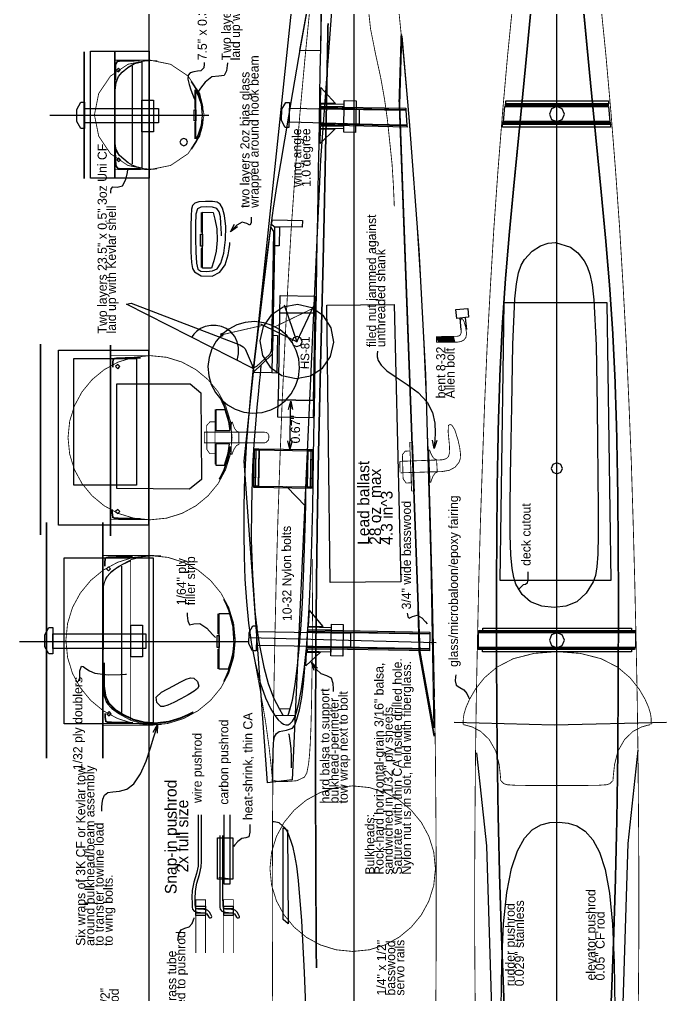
# Model space of a CAD drawing. Extents: x 36 to 227, y 36 to 755.
# Drawn here: x 36.4 to 226.9, y 294.6 to 581.8 of the extents above; entities that cross this region are included whole.
import ezdxf

# ---------------------------------------------------------------- set-up
doc = ezdxf.new("R2010")
doc.units = 0
doc.layers.get('0').update_dxf_attribs({"linetype": 'CONTINUOUS'})

msp = doc.modelspace()

# ---------------------------------------------------------------- linework, layer by layer
at = {"color": 0}
for points in [[(74.6133, 36.4402), (74.6133, 755.456)], [(194.542, 55.4189), (194.542, 710.616)], [(134.912, 49.5393), (134.912, 704.737)], [(121.694, 588.042), (120.416, 581.035), (119.149, 574.04), (117.907, 567.118), (116.737, 560.28), (115.556, 553.326), (114.379, 546.321), (113.198, 539.344), (112.072, 532.583), (111.068, 526.204), (110.165, 519.795), (109.331, 513.134), (108.488, 506.174), (107.624, 499.121), (106.756, 492.069), (105.901, 485.078), (105.106, 478.214), (104.389, 471.368), (103.777, 464.532), (103.266, 457.702), (102.868, 450.886), (102.586, 444.075), (102.425, 437.281), (102.396, 430.513), (102.5, 423.785), (102.771, 417.108), (103.203, 410.525), (103.84, 404.098), (104.717, 397.884), (105.87, 391.983), (107.289, 386.609), (108.849, 382.163), (110.341, 378.983), (111.589, 376.941), (112.584, 375.682), (113.404, 374.9), (114.141, 374.433), (114.82, 374.215), (115.476, 374.262), (116.126, 374.615), (116.743, 375.272), (117.331, 376.309), (117.949, 377.92), (118.655, 380.576), (119.465, 384.779), (120.246, 390.417), (120.893, 396.822), (121.395, 403.524), (121.793, 410.368), (122.104, 417.279), (122.346, 424.253), (122.542, 431.275), (122.708, 438.324), (122.839, 445.397), (122.963, 452.494), (123.087, 459.61), (123.211, 466.73), (123.335, 473.85), (123.46, 480.97), (123.584, 488.09), (123.708, 495.21), (123.833, 502.33), (123.957, 509.45), (124.081, 516.57), (124.206, 523.689), (124.33, 530.81), (124.454, 537.926), (124.578, 545.03), (124.702, 552.146), (124.826, 559.266), (124.951, 566.386), (125.075, 573.502), (125.199, 580.606), (125.323, 587.722)], [(90.7908, 569.103), (90.8008, 568.588), (90.6865, 567.578), (89.7649, 566.689), (88.804, 566.517), (87.6941, 566.385), (86.6931, 566.08), (86.0598, 565.388), (85.9736, 564.178), (86.3015, 562.653), (86.8313, 561.096), (87.3511, 559.795), (87.8689, 558.535), (87.9429, 558.355)], [(97.6191, 569.011), (97.6133, 568.91), (97.573, 568.2), (97.3887, 566.619), (96.6494, 565.286), (95.0488, 565.124), (93.0005, 564.878), (91.0667, 563.321), (89.6882, 561.514), (89.1257, 560.706), (89.0454, 560.591)], [(65.5293, 567.427), (64.9783, 566.875), (65.5293, 566.324), (66.0803, 566.875), (65.5293, 567.427)], [(65.5293, 567.427), (64.9783, 566.875), (65.5293, 566.324), (66.0803, 566.875), (65.5293, 567.427)], [(69.5762, 568.161), (69.5762, 539.256)], [(194.62, 556.135), (193.061, 555.49), (192.416, 553.931), (193.061, 552.372), (194.62, 551.726), (196.179, 552.372), (196.825, 553.931), (196.179, 555.49), (194.62, 556.135)], [(45.3564, 553.579), (92.1445, 553.579)], [(84.7341, 546.788), (83.9482, 546.472), (83.6228, 545.71), (83.9482, 544.948), (84.7341, 544.632), (85.5198, 544.948), (85.8455, 545.71), (85.5198, 546.472), (84.7341, 546.788)], [(65.5601, 541.031), (65.009, 540.48), (65.5601, 539.929), (66.1111, 540.48), (65.5601, 541.031)], [(65.5601, 541.031), (65.009, 540.48), (65.5601, 539.929), (66.1111, 540.48), (65.5601, 541.031)], [(63.3293, 530.682), (63.3088, 531.111), (63.3496, 531.93), (63.8806, 532.519), (65.1946, 532.415), (66.6772, 532.784), (67.657, 534.64), (68.147, 536.724), (68.3254, 537.653), (68.3511, 537.786)], [(95.9097, 518.127), (95.8792, 518.73), (95.7158, 521.792), (95.5676, 523.648), (95.2056, 525.191), (94.4463, 526.127), (93.1743, 526.558), (91.4263, 526.659), (89.7856, 526.507), (88.803, 526.012), (88.3567, 524.507), (88.1895, 521.455), (88.1831, 517.423), (88.2737, 513.282), (88.4792, 510.013), (88.8911, 508.329), (89.8162, 507.747), (91.4353, 507.617), (93.2151, 507.808), (94.6006, 508.431), (95.6648, 510.033), (96.5552, 513.034), (97.0938, 516.892), (97.1013, 520.836), (96.7263, 524.129), (96.1624, 526.236), (95.4607, 527.385), (94.5737, 527.96), (93.2048, 528.191), (91.2004, 528.231), (89.2344, 528.079), (87.989, 527.694), (87.3564, 527.018), (87.0579, 525.922), (86.9277, 524.007), (86.8535, 520.978), (86.8257, 517.229), (86.8665, 513.38), (87.0298, 510.258), (87.3704, 508.471), (87.9177, 507.533), (89.8979, 506.339), (93.1335, 506.277), (95.3687, 507.431), (96.9407, 509.533), (97.8591, 512.544), (98.127, 514.236), (98.2878, 515.545), (98.3503, 516.09), (98.3594, 516.168)], [(104.606, 523.577), (104.621, 523.01), (104.598, 521.944), (104.254, 521.275), (103.333, 521.757), (101.947, 522.158), (100.357, 521.275), (99.0889, 519.994), (98.5574, 519.405), (98.4817, 519.321)], [(100.577, 520.73), (98.4819, 519.321), (99.6672, 521.55)], [(110.604, 521.548), (111.507, 520.644), (111.44, 515.041), (110.874, 484.334)], [(193.763, 408.783), (190.143, 409.178), (186.857, 410.381), (184.341, 412.541), (182.559, 415.62), (181.899, 417.57), (181.392, 420.265), (181.045, 424.243), (180.869, 430.039), (180.86, 437.969), (180.973, 447.467), (181.153, 457.745), (181.344, 468.017), (181.677, 486.169), (182.233, 499.529), (182.71, 503.995), (183.344, 507.193), (184.133, 509.458), (185.078, 511.123), (187.357, 513.575), (189.791, 515.136), (192.029, 515.958), (194.178, 516.139), (198.624, 514.764), (200.728, 513.143), (202.655, 510.714), (203.533, 509.083), (204.326, 506.859), (205.002, 503.701), (205.53, 499.269), (206.13, 485.942), (206.419, 467.794), (206.558, 457.526), (206.77, 437.84), (206.775, 430.039), (206.668, 424.441), (206.412, 420.683), (205.966, 418.166), (205.293, 416.289), (203.218, 412.963), (200.432, 410.418), (197.242, 409.099), (193.763, 408.783)], [(128.924, 486.792), (128.143, 491.037), (125.874, 494.532), (122.46, 496.922), (118.245, 497.85), (113.999, 497.07), (110.504, 494.801), (108.115, 491.386), (107.187, 487.171), (107.967, 482.926), (110.236, 479.43), (113.65, 477.041), (117.865, 476.113), (122.111, 476.893), (125.606, 479.162), (127.996, 482.576), (128.924, 486.792)], [(114.323, 497.846), (118.071, 486.96)], [(118.072, 486.958), (123.083, 497.513)], [(168.046, 490.5), (167.74, 494.022)], [(100.509, 481.61), (100.592, 481.906), (100.919, 483.418), (100.914, 485.29), (100.5, 486.923), (99.7483, 488.467), (98.5859, 489.836), (97.2625, 490.812), (95.8623, 491.425), (94.3225, 491.743), (92.6907, 491.759), (91.0576, 491.403), (89.696, 490.793), (88.522, 489.978), (87.6877, 489.132), (87.2437, 488.522), (87.167, 488.407)], [(118.844, 479.144), (118.617, 481.865), (117.876, 484.408), (116.674, 486.719), (115.063, 488.742), (113.097, 490.423), (110.83, 491.705), (108.314, 492.535), (105.603, 492.856), (102.882, 492.629), (100.338, 491.888), (98.0273, 490.686), (96.0042, 489.075), (94.3237, 487.109), (93.0413, 484.842), (92.2119, 482.326), (91.8909, 479.614), (92.1172, 476.894), (92.8584, 474.35), (94.061, 472.039), (95.6719, 470.016), (97.6375, 468.336), (99.905, 467.053), (102.421, 466.224), (105.132, 465.903), (107.853, 466.129), (110.396, 466.87), (112.707, 468.073), (114.73, 469.684), (116.411, 471.649), (117.693, 473.917), (118.523, 476.433), (118.844, 479.144)], [(118.072, 486.96), (107.46, 492.136)], [(166.407, 490.395), (166.101, 493.917)], [(96.1768, 489.408), (95.5496, 489.206), (95.752, 488.579), (96.3792, 488.781), (96.1768, 489.408)], [(116.559, 487.013), (116.99, 485.966), (118.064, 485.517), (119.154, 485.929), (119.621, 486.96), (119.19, 488.007), (118.116, 488.456), (117.026, 488.044), (116.559, 487.013)], [(159.242, 486.797), (159.242, 488.511)], [(159.855, 486.827), (159.457, 488.45)], [(160.22, 486.827), (159.822, 488.45)], [(160.585, 486.827), (160.187, 488.45)], [(160.95, 486.827), (160.552, 488.45)], [(161.315, 486.827), (160.917, 488.45)], [(161.681, 486.827), (161.282, 488.45)], [(162.046, 486.827), (161.648, 488.45)], [(162.411, 486.827), (162.013, 488.45)], [(162.776, 486.827), (162.378, 488.45)], [(163.142, 486.827), (162.743, 488.45)], [(163.507, 486.827), (163.109, 488.45)], [(163.872, 486.827), (163.474, 488.45)], [(164.237, 486.827), (163.839, 488.45)], [(164.603, 486.827), (164.204, 488.45)], [(141.774, 484.144), (141.733, 483.286), (141.743, 482.486), (142.029, 481.388), (142.881, 480.014), (144.591, 478.387), (147.302, 476.521), (150.572, 474.391), (153.812, 471.962), (156.431, 469.201), (157.992, 466.131), (158.666, 463.016), (158.773, 460.176), (158.635, 457.932), (158.457, 455.789), (158.431, 455.483)], [(65.3018, 480.227), (64.6956, 479.621), (65.3018, 479.014), (65.908, 479.621), (65.3018, 480.227)], [(65.3018, 480.227), (64.6956, 479.621), (65.3018, 479.014), (65.908, 479.621), (65.3018, 480.227)], [(107.493, 480.061), (107.458, 479.712), (107.373, 478.885), (107.21, 477.274), (106.95, 474.713), (106.625, 471.423), (106.273, 467.718), (105.935, 463.913), (105.398, 456.793), (105.033, 450.234), (104.662, 438.342), (104.633, 428.522), (104.956, 418.339), (105.72, 407.709), (106.305, 402.599), (106.965, 398.03), (108.295, 391.234), (109.635, 386.351), (111.133, 382.16), (112.907, 378.811), (113.871, 377.279), (114.025, 377.046)], [(115.594, 467.041), (116.249, 469.479), (116.819, 467.02)], [(116.002, 455.304), (116.249, 469.48)], [(103.554, 458.889), (103.555, 458.828)], [(116.657, 457.743), (116.002, 455.304), (115.432, 457.764)], [(159.245, 457.874), (158.432, 455.483), (158.025, 457.975)], [(194.569, 451.278), (193.399, 450.812), (192.915, 449.686), (193.399, 448.561), (194.569, 448.094), (195.738, 448.561), (196.222, 449.686), (195.738, 450.812), (194.569, 451.278)], [(120.643, 443.877), (120.617, 442.423), (120.562, 439.326), (120.479, 435.096), (120.252, 426.147), (119.949, 417.572), (119.655, 410.074), (119.256, 403.599), (118.77, 397.421), (118.179, 391.643), (117.466, 386.163), (116.643, 381.421), (115.888, 378.524), (115.472, 377.23), (115.403, 377.022)], [(65.3018, 437.603), (64.6956, 436.997), (65.3018, 436.391), (65.908, 436.997), (65.3018, 437.603)], [(65.3018, 437.603), (64.6956, 436.997), (65.3018, 436.391), (65.908, 436.997), (65.3018, 437.603)], [(62.6072, 420.701), (62.001, 420.094), (62.6072, 419.488), (63.2134, 420.094), (62.6072, 420.701)], [(62.6072, 420.701), (62.001, 420.094), (62.6072, 419.488), (63.2134, 420.094), (62.6072, 420.701)], [(66.3916, 420.938), (66.3916, 377.824)], [(186.037, 419.211), (186.057, 418.538), (186.067, 417.203), (185.894, 415.945), (185.391, 415.521), (184.69, 415.373), (183.465, 414.251), (183.22, 413.945)], [(85.7437, 407.22), (85.7844, 406.404), (85.9324, 404.837), (86.4785, 403.668), (87.6777, 403.898), (89.4587, 404.036), (91.5562, 402.622), (93.2559, 400.81), (93.9702, 399.989), (94.0723, 399.871)], [(150.566, 407.085), (150.586, 406.698), (150.683, 405.981), (151.117, 405.616), (152.097, 406.139), (153.444, 406.493), (154.858, 405.68), (155.935, 404.513), (156.381, 403.978), (156.445, 403.901)], [(103.792, 399.898), (159.083, 398.45)], [(194.607, 401.326), (193.048, 400.68), (192.402, 399.121), (193.048, 397.563), (194.607, 396.917), (196.166, 397.563), (196.811, 399.121), (196.166, 400.68), (194.607, 401.326)], [(36.4031, 398.752), (104.038, 398.752)], [(54.1436, 387.133), (54.1436, 388.154), (54.2097, 390.098), (54.6743, 391.461), (55.1826, 391.349), (55.9551, 390.813), (57.0566, 390.1), (58.5527, 389.46), (62.5283, 388.945), (66.106, 389.011), (67.6418, 389.083), (67.8613, 389.093)], [(110.914, 357.492), (110.917, 357.69), (110.944, 359.074), (111.008, 362.325), (111.087, 366.097), (111.187, 368.895), (111.455, 370.659), (112.03, 371.681), (112.873, 372.221), (114.966, 372.67), (116.813, 373.252), (117.461, 374.16), (118.079, 375.865), (118.808, 378.59), (119.508, 382.234), (120.003, 386.383), (120.283, 389.705), (120.391, 391.098), (120.406, 391.297)], [(128.857, 384.071), (128.857, 384.847), (128.775, 386.393), (128.204, 387.909), (126.844, 388.593), (125.162, 389.215), (123.733, 390.568), (122.794, 391.951), (122.419, 392.558), (122.366, 392.645)], [(123.132, 390.239), (122.366, 392.645), (124.174, 390.883)], [(87.7913, 384.077), (86.0383, 383.052), (83.9067, 381.904), (81.8132, 380.809), (80.0613, 379.979), (78.8374, 379.594), (77.9841, 379.659), (76.7996, 380.815), (76.6089, 382.382), (78.2368, 383.841), (81.7285, 385.733), (83.7073, 386.777), (85.4673, 387.614), (86.7773, 388.019), (87.696, 387.99), (88.8186, 386.979), (89.2173, 385.559), (88.8242, 384.873), (87.7913, 384.077)], [(164.867, 388.97), (164.785, 388.358), (164.688, 387.128), (164.989, 385.867), (166.005, 385.184), (167.235, 384.561), (168.107, 383.464), (168.582, 382.397), (168.76, 381.933), (168.786, 381.866)], [(62.7649, 378.099), (62.1587, 377.493), (62.7649, 376.886), (63.3711, 377.493), (62.7649, 378.099)], [(62.7649, 378.099), (62.1587, 377.493), (62.7649, 376.886), (63.3711, 377.493), (62.7649, 378.099)], [(111.592, 377.073), (117.541, 376.969)], [(112.773, 378.998), (116.018, 378.941)], [(60.6348, 348.796), (60.6553, 350.001), (60.6995, 351.084), (60.9026, 352.341), (61.4158, 353.494), (62.3904, 354.267), (63.917, 354.52), (65.8479, 354.668), (67.9736, 355.263), (70.0864, 356.86), (72.0042, 359.797), (73.656, 363.563), (74.9978, 367.432), (75.9858, 370.68), (76.5994, 372.757), (76.9146, 373.823), (77.0308, 374.217), (77.0474, 374.272)], [(75.7664, 372.097), (77.0476, 374.273), (76.9407, 371.75)], [(164.407, 374.992), (193.803, 374.257), (226.873, 374.992)], [(115.629, 371.578), (115.644, 371.496), (115.752, 370.925), (115.997, 369.491), (116.241, 367.291), (116.349, 364.678), (116.364, 362.555), (116.364, 361.662), (116.364, 361.534)], [(170.898, 366.019), (173.837, 338.583), (180.206, 134.773)], [(218.421, 366.754), (215.482, 339.318), (209.113, 135.508)], [(89.0403, 347.742), (89.0403, 347.489), (89.0403, 345.716), (89.0405, 341.596), (89.043, 337.066), (89.0381, 334.167), (88.9741, 332.585), (88.502, 330.452), (87.7136, 327.885), (87.249, 325.461), (87.1838, 323.559), (87.1877, 321.7), (87.23, 320.537), (87.3411, 319.934), (87.8157, 319.383), (88.7444, 319.107), (90.7705, 318.924), (91.5156, 318.602), (91.8218, 318.133), (92.0923, 317.602), (92.3372, 317.413), (92.6587, 317.474), (92.9648, 317.561), (92.9956, 317.852), (92.72, 318.428), (92.2913, 319.097), (91.8523, 319.551), (91.4084, 319.745), (90.6736, 319.857), (88.969, 320), (88.2903, 320.169), (88.1396, 321.253), (88.1265, 323.114), (88.1882, 325.149), (88.363, 326.542), (88.655, 327.643), (89.4282, 330.209), (89.908, 332.391), (89.9795, 334.052), (89.9897, 337.028), (89.9897, 341.591), (89.9897, 345.716), (89.9897, 347.489), (89.9897, 347.742)], [(96.5271, 347.742), (96.5271, 327.411), (98.4255, 327.411), (98.4255, 347.742)], [(96.5271, 347.742), (96.5271, 327.411), (98.4255, 327.411), (98.4255, 347.742)], [(104.238, 344.877), (104.259, 344.122), (104.249, 342.634), (103.932, 341.284), (103.08, 340.927), (101.891, 340.753), (100.676, 339.894), (99.7678, 338.896), (99.3926, 338.449), (99.3391, 338.385)], [(121.003, 284.08), (120.324, 301.386), (119.523, 316.548), (118.569, 328.373), (118.03, 332.595), (117.471, 335.788), (116.921, 338.162), (116.405, 339.927), (115.517, 342.3), (114.69, 343.724), (112.853, 345.357), (111.383, 345.643), (111.097, 345.643)], [(178.233, 290.738), (178.415, 304.088), (178.929, 315.663), (179.877, 324.911), (181.242, 331.979), (182.977, 337.19), (185.037, 340.87), (187.369, 343.323), (189.901, 344.783), (192.555, 345.466), (195.254, 345.589), (197.922, 345.297), (200.5, 344.466), (202.93, 342.902), (205.156, 340.409), (207.123, 336.769), (208.783, 331.655), (210.089, 324.718), (210.995, 315.606), (211.481, 304.144), (211.637, 290.853)], [(95.3481, 341.679), (95.3481, 341.353), (95.3481, 339.067), (95.3481, 333.739), (95.3481, 327.798), (95.3499, 323.852), (95.3635, 321.7), (95.4055, 320.537), (95.5166, 319.934), (95.9912, 319.383), (96.9199, 319.107), (98.946, 318.923), (99.6912, 318.602), (99.9973, 318.132), (100.268, 317.602), (100.513, 317.413), (100.834, 317.474), (101.141, 317.561), (101.171, 317.852), (100.896, 318.428), (100.467, 319.097), (100.028, 319.551), (99.584, 319.745), (98.8491, 319.857), (97.1445, 320), (96.4658, 320.169), (96.3127, 321.256), (96.2852, 323.419), (96.2769, 327.538), (96.2825, 333.621), (96.2922, 339.031), (96.2966, 341.348), (96.2974, 341.679)], [(83.0286, 310.722), (83.1101, 311.386), (83.3384, 312.7), (83.9573, 313.938), (85.0952, 314.383), (86.3252, 314.744), (87.189, 315.757), (87.6624, 316.846), (87.8408, 317.329), (87.8665, 317.398)]]:
    msp.add_lwpolyline(points, dxfattribs=at)
at = {"color": 7}
for points in [[(102.523, 451.803), (125.06, 665.412), (134.369, 666.392), (125.06, 540.48), (116.67, 358.044), (109.383, 357.186), (102.523, 451.803)], [(74.6169, 535.074), (57.2734, 535.074), (57.2734, 572.406), (74.6169, 572.406), (74.6169, 535.074)], [(47.9265, 432.99), (47.9265, 484.433), (74.3826, 484.433), (74.3826, 432.99), (47.9265, 432.99)], [(70.8125, 444.723), (52.395, 444.723), (52.395, 482.03), (70.8125, 482.03), (70.8125, 444.723)], [(75.7725, 374.507), (49.5915, 374.507), (49.5916, 423.398), (75.7725, 423.398), (75.7725, 374.507)], [(113.984, 343.889), (115.332, 343.215), (115.454, 315.657), (114.046, 316.943), (113.984, 343.889)], [(91.1208, 318.793), (88.3284, 318.793), (88.3284, 320.189), (91.1208, 320.189), (91.1208, 318.793)], [(99.3025, 318.793), (96.51, 318.793), (96.51, 320.189), (99.3025, 320.189), (99.3025, 318.793)]]:
    msp.add_lwpolyline(points, close=True, dxfattribs=at)
at = {"color": 0}
for points, const_width in [([(137.186, 610.295), (137.201, 609.969), (137.238, 609.193), (137.309, 607.682), (137.423, 605.273), (137.584, 602.125), (137.791, 598.479), (138.043, 594.577), (139.758, 578.94), (141.233, 571.55), (142.739, 564.65), (143.876, 558.266), (144.739, 552.035), (146.086, 539.174), (146.464, 533.162), (146.658, 528.804), (146.729, 527.018), (146.74, 526.762)], 0.245), ([(122.182, 588.003), (120.529, 571.203), (118.977, 554.321), (117.609, 537.398), (116.405, 520.373), (115.405, 503.267), (114.527, 486.18), (113.71, 468.972), (113.057, 451.763), (112.465, 434.432), (111.975, 417.121), (111.587, 399.749), (111.261, 382.357), (111.077, 364.964), (110.893, 347.572), (110.853, 330.2), (110.853, 312.889), (110.893, 295.537), (111.097, 278.268)], 0.245), ([(158.824, 278.268), (158.988, 295.537), (159.09, 312.889), (159.09, 330.2), (158.988, 347.572), (158.845, 364.964), (158.6, 382.357), (158.253, 399.749), (157.865, 417.121), (157.396, 434.432), (156.865, 451.763), (156.171, 468.972), (155.416, 486.18), (154.538, 503.267), (153.456, 520.373), (152.231, 537.398), (150.884, 554.321), (149.393, 571.203), (147.699, 588.003)], 0.245), ([(181.79, 588.003), (180.095, 571.203), (178.605, 554.301), (177.258, 537.296), (176.054, 520.271), (175.033, 503.226), (174.094, 486.099), (173.339, 468.931), (172.706, 451.681), (172.114, 434.391), (171.624, 417.039), (171.236, 399.729), (170.889, 382.356), (170.644, 364.964), (170.501, 347.572), (170.399, 330.179), (170.399, 312.807), (170.521, 295.517), (170.746, 278.267)], 0.245), ([(179.145, 290.316), (178.738, 300.174), (178.242, 313.445), (177.739, 329.564), (177.308, 347.964), (177.014, 368.018), (176.859, 388.848), (176.826, 409.517), (176.9, 429.088), (177.074, 446.843), (177.379, 462.939), (177.853, 477.758), (178.533, 491.676), (179.449, 505.128), (180.6, 518.76), (181.972, 533.272), (183.555, 549.365), (185.311, 567.37), (187.101, 586.141)], 0.4899), ([(218.392, 278.267), (218.616, 295.517), (218.739, 312.807), (218.739, 330.179), (218.636, 347.572), (218.494, 364.964), (218.249, 382.356), (217.902, 399.729), (217.514, 417.039), (217.044, 434.391), (216.513, 451.681), (215.819, 468.931), (215.044, 486.099), (214.105, 503.226), (213.084, 520.271), (211.88, 537.296), (210.532, 554.301), (209.042, 571.203), (207.348, 588.003)], 0.245), ([(210.42, 288.602), (210.827, 298.459), (211.323, 311.73), (211.826, 327.849), (212.257, 346.25), (212.551, 366.303), (212.739, 407.803), (212.665, 427.374), (212.49, 445.128), (212.186, 461.225), (211.712, 476.043), (211.032, 489.962), (210.115, 503.414), (208.965, 517.046), (207.593, 531.558), (206.01, 547.651), (204.254, 565.656), (202.464, 584.426)], 0.4899), ([(123.805, 302.621), (123.801, 303.288), (123.75, 311.1), (123.723, 315.277), (123.652, 326.952), (123.54, 359.962), (123.56, 379.009), (123.665, 398.326), (123.846, 417.284), (124.088, 435.354), (124.376, 452.008), (125.04, 480.898), (125.765, 509.452), (126.128, 525.501), (126.469, 541.695), (126.763, 556.405), (126.99, 567.998), (127.07, 572.176), (127.234, 580.63), (127.234, 580.655)], 0.4899), ([(158.498, 370.843), (154.089, 395.585), (153.966, 400.729), (153.721, 410.405), (148.209, 557.873), (148.822, 577.347)], 0.4899), ([(55.4724, 534.898), (55.4724, 572.255)], 0.4899), ([(64.448, 535.081), (64.448, 572.438)], 0.4899), ([(74.6033, 569.847), (68.3169, 568.578), (63.1836, 565.116), (59.7224, 559.983), (58.4534, 553.697), (59.7224, 547.411), (63.1836, 542.277), (68.3169, 538.816), (74.6033, 537.547), (80.8894, 538.816), (86.0227, 542.277), (89.4839, 547.411), (90.7532, 553.697), (89.4839, 559.983), (86.0227, 565.116), (80.8894, 568.578), (74.6033, 569.847)], 0.245), ([(74.6272, 569.802), (64.3999, 569.802)], 0.245), ([(64.646, 563.921), (64.6357, 564.411), (64.6052, 566.677), (64.7073, 568.535), (65.1973, 569.412), (65.7622, 569.54), (66.9629, 569.576), (68.9697, 569.617), (70.8313, 569.657), (71.635, 569.675), (71.75, 569.678)], 0.4899), ([(64.5234, 560.492), (64.5439, 560.981), (64.7686, 563.278), (65.8606, 565.534), (68.3206, 567.728), (70.4333, 568.953), (72.5664, 569.463), (74.9548, 569.678), (76.6899, 569.637), (77.0166, 569.616)], 0.245), ([(90.3672, 554.687), (90.3521, 554.973), (90.2141, 556.412), (89.7957, 558.147), (89.1985, 559.775), (88.3208, 561.485), (87.1877, 563.205), (86.9377, 563.567)], 0.4899), ([(88.1016, 555.483), (88.0708, 561.117)], 0.4899), ([(90.3672, 552.483), (90.3521, 552.197), (90.2141, 550.758), (89.7957, 549.023), (89.1985, 547.395), (88.3208, 545.685), (87.1877, 543.965), (86.9377, 543.603)], 0.4899), ([(88.1628, 546.634), (88.1628, 551.594)], 0.4899), ([(64.4011, 546.896), (64.4216, 546.406), (64.6462, 544.11), (65.7383, 541.854), (68.1982, 539.66), (70.311, 538.435), (72.4441, 537.925), (74.8325, 537.71), (76.5676, 537.751), (76.8943, 537.771)], 0.245), ([(64.5847, 543.099), (64.595, 542.67), (64.646, 540.65), (64.7686, 538.853), (65.2583, 537.975), (65.8298, 537.849), (67.0752, 537.822), (69.1841, 537.802), (71.1477, 537.781), (71.9961, 537.773), (72.1174, 537.771)], 0.4899), ([(74.6885, 537.59), (64.4612, 537.59)], 0.245), ([(89.9692, 519.045), (89.9998, 525.016)], 0.4899), ([(89.9998, 508.726), (90.0305, 514.635)], 0.4899), ([(122.696, 496.715), (111.577, 491.336)], 0.245), ([(108.025, 491.768), (95.9868, 489.001)], 0.245), ([(159.051, 488.427), (159.441, 488.434), (161.533, 488.475), (164.189, 488.523), (165.379, 488.559), (165.92, 488.707), (166.246, 489.019), (166.435, 489.626), (166.412, 490.743), (166.264, 492.645), (166.323, 493.589), (166.558, 493.724), (166.614, 493.724)], 0.245), ([(159.158, 486.742), (159.474, 486.745), (161.281, 486.765), (163.914, 486.804), (165.266, 486.819), (166.354, 486.992), (167.201, 487.437), (167.782, 488.133), (168.03, 489.327), (167.713, 491.348), (167.259, 492.892), (166.843, 493.606), (166.596, 493.711), (166.552, 493.708)], 0.245), ([(42.6306, 430.031), (42.6306, 486.234)], 0.4899), ([(63.1553, 429.786), (63.1553, 485.989)], 0.4899), ([(117.901, 486.98), (118.063, 487.137), (118.22, 486.975), (118.058, 486.818), (117.901, 486.98)], 0.245), ([(74.8386, 482.854), (69.9705, 482.363), (65.4365, 480.955), (61.3335, 478.728), (57.7585, 475.779), (54.8091, 472.204), (52.582, 468.101), (51.1746, 463.567), (50.6838, 458.699), (51.1746, 453.831), (52.582, 449.297), (54.8091, 445.194), (57.7585, 441.619), (61.3335, 438.669), (65.4365, 436.442), (69.9705, 435.035), (74.8386, 434.544), (79.7065, 435.035), (84.2405, 436.442), (88.3435, 438.669), (91.9185, 441.619), (94.8679, 445.194), (97.095, 449.297), (98.5024, 453.831), (98.9934, 458.699), (98.5024, 463.567), (97.095, 468.101), (94.8679, 472.204), (91.9185, 475.779), (88.3435, 478.728), (84.2405, 480.955), (79.7065, 482.363), (74.8386, 482.854)], 0.245), ([(74.6272, 482.841), (63.114, 482.841)], 0.245), ([(63.8501, 479.423), (63.8501, 479.648), (63.8501, 480.75), (64.0134, 481.812), (64.4905, 482.034), (65.8711, 482.118), (68.4226, 482.177), (70.8521, 482.22), (71.9058, 482.238), (72.0564, 482.24)], 0.4899), ([(104.191, 479.583), (104.325, 479.519), (104.896, 479.208), (105.17, 478.841), (105.198, 478.371), (105.151, 477.866), (105.139, 477.759)], 0.245), ([(95.4983, 470.471), (95.6929, 470.104), (96.6897, 467.977), (97.8447, 464.445), (98.2061, 462.794), (98.4038, 461.635), (98.489, 461.097)], 0.4899), ([(94.1335, 460.621), (94.1335, 467.021)], 0.4899), ([(148.318, 451.737), (149.099, 451.766), (150.792, 451.829), (153.281, 451.92), (156.122, 452.024), (158.591, 452.11), (160.113, 452.161), (160.968, 452.223), (162.044, 452.538), (162.687, 453.172), (163.043, 454.393), (162.958, 456.627), (162.596, 460.423), (162.68, 462.313), (163.145, 462.592), (163.257, 462.594)], 0.245), ([(148.591, 448.373), (149.224, 448.389), (152.835, 448.493), (155.59, 448.585), (158.1, 448.661), (159.708, 448.693), (160.804, 448.739), (162.972, 449.124), (164.65, 450.041), (165.789, 451.455), (166.148, 452.441), (166.242, 453.851), (165.991, 455.803), (165.539, 457.882), (164.577, 460.953), (163.72, 462.367), (163.222, 462.568), (163.135, 462.561)], 0.245), ([(94.0725, 450.853), (94.0725, 456.824)], 0.4899), ([(95.2065, 446.445), (95.4377, 446.852), (96.5925, 449.15), (97.8203, 452.773), (98.1682, 454.436), (98.343, 455.596), (98.416, 456.135)], 0.4899), ([(148.417, 448.499), (148.363, 451.622)], 0.245), ([(63.7275, 437.657), (63.7275, 437.433), (63.7275, 436.33), (63.8909, 435.269), (64.3679, 435.047), (65.7485, 434.963), (68.3, 434.904), (70.7295, 434.861), (71.7832, 434.843), (71.9338, 434.84)], 0.4899), ([(44.3452, 364.403), (44.3452, 433.789)], 0.4899), ([(60.9507, 364.403), (60.9507, 433.789)], 0.4899), ([(74.6272, 434.583), (63.114, 434.583)], 0.245), ([(75.0056, 424.006), (69.9768, 423.5), (65.293, 422.046), (61.0544, 419.745), (57.3616, 416.698), (54.3147, 413.005), (52.0139, 408.767), (50.5601, 404.083), (50.0532, 399.054), (50.5601, 394.025), (52.0139, 389.342), (54.3147, 385.103), (57.3616, 381.41), (61.0544, 378.363), (65.293, 376.063), (69.9768, 374.609), (75.0056, 374.102), (80.0342, 374.609), (84.718, 376.063), (88.9565, 378.363), (92.6494, 381.41), (95.6963, 385.103), (97.9971, 389.342), (99.4509, 394.025), (99.958, 399.054), (99.4509, 404.083), (97.9971, 408.767), (95.6963, 413.005), (92.6494, 416.698), (88.9565, 419.745), (84.718, 422.046), (80.0342, 423.5), (75.0056, 424.006)], 0.245), ([(60.7878, 412.793), (60.8696, 413.651), (61.1196, 415.427), (61.8904, 417.57), (63.4314, 419.346), (65.4014, 420.755), (69.2393, 422.817), (72.5054, 423.654), (75.4246, 423.98), (77.6292, 423.96), (78.0579, 423.939)], 0.245), ([(76.031, 424.049), (61.2107, 424.049)], 0.245), ([(61.5229, 420.877), (61.5229, 421.102), (61.5229, 422.204), (61.6863, 423.265), (62.1633, 423.488), (63.5439, 423.572), (66.0955, 423.63), (68.5249, 423.674), (69.5786, 423.692), (69.7292, 423.694)], 0.4899), ([(111.22, 357.86), (111.506, 357.778), (113.098, 357.493), (115.588, 357.574), (118.079, 357.778), (120.283, 358.84), (120.988, 360.065), (121.508, 362.759), (121.751, 365.048), (121.983, 368.388), (122.191, 373.191), (122.366, 379.866), (122.497, 388.531), (122.59, 398.136), (122.653, 407.344), (122.692, 414.814), (122.716, 419.558), (122.732, 422.892), (122.733, 423.02)], 0.245), ([(96.5525, 386.888), (96.7874, 387.388), (97.2822, 388.465), (97.9304, 390.001), (99.0737, 393.727), (99.5942, 398.279), (99.2676, 403.209), (98.0938, 407.792), (97.3752, 409.539), (96.8179, 410.68), (96.5854, 411.136), (96.5525, 411.201)], 0.4899), ([(94.8687, 400.972), (94.8992, 406.943)], 0.4899), ([(94.8992, 390.653), (94.9299, 396.563)], 0.4899), ([(105.341, 394.604), (105.422, 394.176), (105.616, 393.158), (105.994, 391.175), (107.331, 384.02), (108.852, 375.089), (109.918, 367.291), (110.526, 361.698), (110.822, 358.646), (110.934, 357.37), (110.975, 356.88)], 0.245), ([(167.011, 374.334), (167.021, 375.263), (167.059, 376.147), (167.271, 377.465), (167.827, 379.299), (168.899, 381.734), (170.656, 384.768), (173.274, 388.058), (176.927, 391.174), (181.79, 393.686), (187.895, 395.236), (194.694, 395.753), (201.497, 395.236), (207.613, 393.686), (212.495, 391.174), (216.168, 388.058), (218.802, 384.768), (220.566, 381.734), (221.63, 379.299), (222.17, 377.465), (222.363, 376.147), (222.382, 375.263), (222.374, 374.45), (222.372, 374.334)], 0.245), ([(61.3086, 392.522), (61.3086, 392.432), (61.3086, 391.798), (61.3086, 390.287), (61.3086, 388.409), (61.3696, 385.265), (61.7781, 382.591), (62.8088, 380.438), (64.646, 378.631), (67.0754, 377.131), (69.9639, 375.742), (73.23, 374.916), (76.6187, 374.701), (80.3442, 375.15), (83.7839, 376.202), (85.5547, 376.978), (86.9275, 377.631), (87.499, 377.907), (87.5808, 377.947)], 0.4899), ([(60.9104, 385.48), (60.9922, 384.622), (61.2422, 382.846), (62.0129, 380.703), (63.554, 378.927), (65.5239, 377.518), (69.3618, 375.457), (72.6279, 374.62), (75.5471, 374.293), (77.7517, 374.313), (78.1804, 374.334)], 0.245), ([(61.6453, 377.641), (61.6453, 377.417), (61.6453, 376.314), (61.8086, 375.253), (62.2856, 375.031), (63.6663, 374.947), (66.2178, 374.888), (68.6472, 374.844), (69.7009, 374.827), (69.8516, 374.824)], 0.4899), ([(75.7861, 374.077), (61.0884, 374.077)], 0.245), ([(167.072, 374.272), (167.919, 374.079), (169.721, 373.565), (172.175, 372.292), (174.667, 369.908), (176.615, 366.505), (177.619, 362.518), (177.972, 359.289), (178.08, 357.932), (178.095, 357.738)], 0.245), ([(222.127, 374.272), (221.28, 374.079), (219.477, 373.565), (217.024, 372.292), (214.532, 369.908), (212.584, 366.505), (211.58, 362.518), (211.227, 359.289), (211.119, 357.932), (211.104, 357.738)], 0.245), ([(158.851, 331.894), (158.355, 336.803), (156.936, 341.376), (154.69, 345.514), (151.716, 349.119), (148.111, 352.093), (143.973, 354.339), (139.401, 355.758), (134.491, 356.253), (129.582, 355.758), (125.01, 354.339), (120.872, 352.093), (117.267, 349.119), (114.292, 345.514), (112.046, 341.376), (110.627, 336.803), (110.132, 331.894), (110.627, 326.985), (112.046, 322.413), (114.292, 318.275), (117.267, 314.67), (120.872, 311.695), (125.01, 309.449), (129.582, 308.03), (134.491, 307.535), (139.401, 308.03), (143.973, 309.449), (148.111, 311.695), (151.716, 314.67), (154.69, 318.275), (156.936, 322.413), (158.355, 326.985), (158.851, 331.894)], 0.245), ([(178.218, 357.738), (178.32, 357.584), (179.003, 356.89), (179.936, 356.594), (182.545, 356.421), (187.461, 356.37), (192.17, 356.38), (194.215, 356.389), (194.508, 356.39)], 0.245), ([(210.981, 357.738), (210.879, 357.584), (210.196, 356.89), (209.263, 356.594), (206.654, 356.421), (201.738, 356.37), (197.029, 356.38), (194.983, 356.389), (194.691, 356.39)], 0.245), ([(94.9807, 329.34), (98.6858, 328.88)], 0.245), ([(88.3362, 307.059), (88.3362, 322.736), (91.1531, 322.736), (91.1531, 307.059)], 0.245), ([(96.5271, 307.078), (96.5271, 322.756), (99.344, 322.756), (99.344, 307.078)], 0.245)]:
    msp.add_lwpolyline(points, dxfattribs=dict(at, const_width=const_width))
at = {"color": 254}
for points in [[(125.104, 606.754), (125.637, 606.743), (124.999, 572.524), (118.937, 572.633), (125.104, 606.754)], [(129.469, 557.014), (125.03, 557.137), (125.122, 561.73), (129.469, 557.014)], [(125.076, 551.151), (125.091, 555.515), (150.169, 555.116), (150.46, 550.692), (125.076, 551.151)], [(178.922, 551.748), (179.32, 556.126), (209.757, 556.157), (210.155, 551.778), (178.922, 551.748)], [(129.347, 549.543), (124.876, 545.317), (124.969, 549.573), (129.347, 549.543)], [(110.84, 522.8), (119.688, 522.645), (119.653, 520.625), (111.355, 520.739), (110.633, 521.456), (110.84, 522.8)], [(111.452, 515.159), (111.549, 520.702), (112.927, 520.678), (112.831, 515.135), (111.452, 515.159)], [(112.143, 477.724), (110.779, 477.748), (110.973, 488.833), (112.336, 488.81), (112.143, 477.724)], [(110.817, 483.322), (110.719, 477.75), (105.148, 477.847), (110.817, 483.322)], [(105.844, 444.385), (106.037, 455.47), (122.139, 455.189), (121.945, 444.104), (105.844, 444.385)], [(105.897, 444.03), (106.091, 455.115), (122.192, 454.834), (121.998, 443.749), (105.897, 444.03)], [(120.57, 438.581), (120.667, 444.123), (115.124, 444.22), (120.57, 438.581)], [(121.386, 403.178), (125.795, 403.178), (121.631, 408.078), (121.386, 403.178)], [(121.095, 397.237), (121.172, 401.601), (157.242, 400.958), (157.15, 396.594), (121.095, 397.237)], [(217.707, 397.008), (171.516, 397.008), (171.516, 401.371), (217.707, 401.371), (217.707, 397.008)], [(125.06, 395.584), (120.651, 391.542), (120.896, 395.584), (125.06, 395.584)]]:
    msp.add_lwpolyline(points, close=True, dxfattribs=at)
at = {"color": 0}
for points in [[(125.104, 606.754), (125.637, 606.743), (124.999, 572.524), (118.937, 572.633), (125.104, 606.754)], [(148.332, 556.648), (148.944, 576.858), (151.149, 551.871), (153.966, 514.025), (155.926, 477.158), (157.518, 422.286), (158.375, 373.293), (154.333, 395.83), (148.332, 556.648)], [(64.4624, 560.154), (64.8298, 563.216), (65.5339, 565.022), (66.6365, 566.216), (68.2898, 567.656), (70.2495, 568.819), (72.4236, 569.34), (72.3931, 538.045), (71.0151, 538.291), (69.729, 538.781), (68.4124, 539.546), (65.8708, 541.781), (64.9829, 543.037), (64.6155, 544.445), (64.4929, 546.16), (64.4624, 560.154)], [(88.3464, 560.719), (89.1426, 559.096), (89.9082, 556.892), (90.1836, 553.615), (89.9082, 550.523), (88.8977, 547.644), (88.3159, 546.603), (88.3464, 560.719)], [(129.469, 557.014), (125.03, 557.137), (125.122, 561.73), (129.469, 557.014)], [(53.2439, 551.757), (53.2434, 555.285), (54.4092, 557.401), (55.5752, 557.402), (55.5762, 549.641), (54.4102, 549.641), (53.2439, 551.757)], [(75.8948, 548.743), (72.4041, 548.743), (72.4041, 558.052), (75.8948, 558.052), (75.8948, 548.743)], [(113.564, 552.03), (113.622, 555.373), (114.762, 557.36), (115.867, 557.341), (115.74, 549.986), (114.635, 550.005), (113.564, 552.03)], [(135.329, 548.508), (131.838, 548.569), (132.001, 557.876), (135.491, 557.815), (135.329, 548.508)], [(209.752, 556.97), (179.56, 556.97), (179.56, 557.782), (209.752, 557.782), (209.752, 556.97)], [(55.5518, 555.607), (77.2922, 555.607), (77.2922, 551.32), (55.5518, 551.32), (55.5518, 555.607)], [(88.2798, 551.966), (87.8052, 551.966), (87.8052, 555.224), (88.2798, 555.224), (88.2798, 551.966)], [(115.875, 551.519), (115.936, 555.652), (136.421, 555.316), (136.421, 550.968), (115.875, 551.519)], [(125.076, 555.622), (125.091, 556.096), (150.154, 555.683), (150.139, 555.208), (125.076, 555.622)], [(125.076, 551.151), (125.091, 555.515), (150.169, 555.116), (150.46, 550.692), (125.076, 551.151)], [(131.898, 556.04), (125.078, 556.159), (125.092, 556.971), (131.913, 556.852), (131.898, 556.04)], [(178.922, 551.748), (179.32, 556.126), (209.757, 556.157), (210.155, 551.778), (178.922, 551.748)], [(209.706, 556.34), (179.483, 556.34), (179.483, 556.817), (209.706, 556.817), (209.706, 556.34)], [(210.315, 551.073), (178.629, 551.073), (178.629, 551.551), (210.315, 551.551), (210.315, 551.073)], [(129.347, 549.543), (124.876, 545.317), (124.969, 549.573), (129.347, 549.543)], [(131.815, 549.575), (124.995, 549.694), (125.009, 550.506), (131.829, 550.387), (131.815, 549.575)], [(125.045, 550.631), (125.061, 551.029), (150.46, 550.569), (150.491, 550.095), (125.045, 550.631)], [(210.378, 550.111), (178.565, 550.111), (178.565, 550.923), (210.378, 550.923), (210.378, 550.111)], [(90.3062, 525.046), (93.3682, 525.016), (93.9192, 522.995), (94.4705, 520.147), (94.593, 516.81), (94.3174, 513.564), (93.613, 510.747), (92.9395, 508.634), (90.2754, 508.634), (90.3062, 525.046)], [(110.84, 522.8), (119.688, 522.645), (119.653, 520.625), (111.355, 520.739), (110.633, 521.456), (110.84, 522.8)], [(110.433, 520.51), (111.147, 519.334), (110.549, 485.044), (110.347, 484.007), (109.966, 483.217), (106.167, 479.669), (105.395, 479.27), (110.433, 520.51)], [(111.452, 515.159), (111.549, 520.702), (112.927, 520.678), (112.831, 515.135), (111.452, 515.159)], [(90.2449, 515.034), (89.7229, 515.034), (89.7229, 518.618), (90.2449, 518.618), (90.2449, 515.034)], [(113.021, 495.481), (113.11, 500.552), (123.474, 500.371), (123.385, 495.301), (113.021, 495.481)], [(67.9451, 498.04), (69.2947, 498.309), (101.312, 486.019), (102.218, 485.474), (102.83, 484.846), (104.864, 480.063), (104.975, 479.2), (67.9451, 498.04)], [(126.906, 497.683), (146.747, 497.919), (148.698, 416.315), (127.878, 416.067), (126.906, 497.683)], [(210.6, 416.771), (209.375, 498.393), (179, 498.393), (177.775, 416.771), (210.6, 416.771)], [(112.63, 469.806), (113.078, 495.487), (123.328, 495.308), (122.88, 469.627), (112.63, 469.806)], [(168.586, 494.14), (165.14, 493.824), (164.903, 496.416), (168.348, 496.732), (168.586, 494.14)], [(112.143, 477.724), (110.779, 477.748), (110.973, 488.833), (112.336, 488.81), (112.143, 477.724)], [(110.817, 483.322), (110.719, 477.75), (105.148, 477.847), (110.817, 483.322)], [(65.0415, 443.765), (65.0415, 474.528), (86.6558, 474.528), (89.8218, 471.897), (89.9436, 446.396), (86.4124, 443.563), (65.0415, 443.765)], [(112.485, 464.743), (112.573, 469.813), (122.937, 469.633), (122.849, 464.563), (112.485, 464.743)], [(96.8894, 466.99), (97.8999, 463.469), (98.3286, 460.744), (94.2866, 460.683), (94.2866, 467.021), (96.8894, 466.99)], [(96.7976, 450.639), (97.8081, 454.16), (98.2368, 456.885), (94.1948, 456.947), (94.1948, 450.608), (96.7976, 450.639)], [(105.328, 444.434), (105.521, 455.486), (106.887, 455.462), (106.694, 444.41), (105.328, 444.434)], [(105.328, 444.434), (105.521, 455.486), (106.887, 455.462), (106.694, 444.41), (105.328, 444.434)], [(105.381, 444.079), (105.574, 455.131), (106.941, 455.107), (106.748, 444.055), (105.381, 444.079)], [(105.381, 444.079), (105.574, 455.131), (106.941, 455.107), (106.748, 444.055), (105.381, 444.079)], [(105.844, 444.385), (106.037, 455.47), (122.139, 455.189), (121.945, 444.104), (105.844, 444.385)], [(105.897, 444.03), (106.091, 455.115), (122.192, 454.834), (121.998, 443.749), (105.897, 444.03)], [(121.133, 444.191), (121.326, 455.244), (122.693, 455.22), (122.5, 444.167), (121.133, 444.191)], [(121.133, 444.191), (121.326, 455.244), (122.693, 455.22), (122.5, 444.167), (121.133, 444.191)], [(121.186, 443.834), (121.379, 454.886), (122.746, 454.862), (122.553, 443.81), (121.186, 443.834)], [(121.186, 443.834), (121.379, 454.886), (122.746, 454.862), (122.553, 443.81), (121.186, 443.834)], [(120.57, 438.581), (120.667, 444.123), (115.124, 444.22), (120.57, 438.581)], [(121.386, 403.178), (125.795, 403.178), (121.631, 408.078), (121.386, 403.178)], [(95.2056, 406.974), (98.2676, 406.943), (98.8186, 404.922), (99.3699, 402.075), (99.4924, 398.737), (99.2168, 395.491), (98.5125, 392.674), (97.8389, 390.561), (95.1748, 390.561), (95.2056, 406.974)], [(43.8831, 397.178), (43.8826, 400.705), (45.0483, 402.822), (46.2144, 402.822), (46.2153, 395.062), (45.0493, 395.061), (43.8831, 397.178)], [(72.6445, 394.224), (69.1538, 394.224), (69.1538, 403.532), (72.6445, 403.532), (72.6445, 394.224)], [(103.93, 398.027), (103.988, 401.37), (105.128, 403.356), (106.233, 403.337), (106.106, 395.982), (105.001, 396.001), (103.93, 398.027)], [(121.233, 401.662), (121.248, 402.136), (157.242, 401.509), (157.227, 401.019), (121.233, 401.662)], [(128.132, 402.08), (121.312, 402.199), (121.326, 403.011), (128.146, 402.892), (128.132, 402.08)], [(131.562, 394.456), (128.072, 394.517), (128.235, 403.824), (131.725, 403.763), (131.562, 394.456)], [(216.577, 401.878), (172.758, 401.878), (172.758, 402.69), (216.577, 402.69), (216.577, 401.878)], [(46.2141, 396.719), (46.2141, 401.036), (73.585, 401.036), (73.585, 396.719), (46.2141, 396.719)], [(95.144, 396.962), (94.6221, 396.962), (94.6221, 400.545), (95.144, 400.545), (95.144, 396.962)], [(133.798, 397.037), (106.229, 397.518), (106.302, 401.664), (133.87, 401.183), (133.798, 397.037)], [(121.095, 397.237), (121.172, 401.601), (157.242, 400.958), (157.15, 396.594), (121.095, 397.237)], [(217.707, 397.008), (171.516, 397.008), (171.516, 401.371), (217.707, 401.371), (217.707, 397.008)], [(217.622, 401.461), (171.539, 401.461), (171.539, 401.939), (217.622, 401.939), (217.622, 401.461)], [(120.911, 396.625), (120.911, 397.099), (157.104, 396.472), (157.104, 395.967), (120.911, 396.625)], [(128.018, 395.648), (121.198, 395.767), (121.212, 396.578), (128.032, 396.459), (128.018, 395.648)], [(217.5, 396.41), (171.416, 396.41), (171.416, 396.888), (217.5, 396.888), (217.5, 396.41)], [(216.546, 395.693), (172.728, 395.693), (172.728, 396.505), (216.546, 396.505), (216.546, 395.693)], [(125.06, 395.584), (120.651, 391.542), (120.896, 395.584), (125.06, 395.584)], [(94.6848, 328.832), (94.6848, 340.958), (99.2166, 340.958), (99.2166, 328.832), (94.6848, 328.832)], [(91.1208, 318.094), (88.3284, 318.094), (88.3284, 320.887), (91.1208, 320.887), (91.1208, 318.094)], [(91.1208, 318.792), (88.3284, 318.792), (88.3284, 320.189), (91.1208, 320.189), (91.1208, 318.792)], [(99.3025, 318.094), (96.51, 318.094), (96.51, 320.887), (99.3025, 320.887), (99.3025, 318.094)], [(99.3025, 318.792), (96.51, 318.792), (96.51, 320.189), (99.3025, 320.189), (99.3025, 318.792)]]:
    msp.add_lwpolyline(points, close=True, dxfattribs=at)
at = {"color": 9}
for points in [[(148.332, 556.648), (148.944, 576.858), (151.149, 551.871), (153.966, 514.025), (155.926, 477.158), (157.518, 422.286), (158.375, 373.293), (154.333, 395.83), (148.332, 556.648)], [(88.3464, 560.719), (89.1426, 559.096), (89.9082, 556.892), (90.1836, 553.615), (89.9082, 550.523), (88.8977, 547.644), (88.3159, 546.603), (88.3464, 560.719)], [(90.3062, 525.046), (93.3682, 525.016), (93.9192, 522.995), (94.4705, 520.147), (94.593, 516.81), (94.3174, 513.564), (93.613, 510.747), (92.9395, 508.634), (90.2754, 508.634), (90.3062, 525.046)], [(96.8894, 466.99), (97.8999, 463.469), (98.3286, 460.744), (94.2866, 460.683), (94.2866, 467.021), (96.8894, 466.99)], [(96.7976, 450.639), (97.8081, 454.16), (98.2368, 456.885), (94.1948, 456.947), (94.1948, 450.608), (96.7976, 450.639)], [(95.2056, 406.974), (98.2676, 406.943), (98.8186, 404.922), (99.3699, 402.075), (99.4924, 398.737), (99.2168, 395.491), (98.5125, 392.674), (97.8389, 390.561), (95.1748, 390.561), (95.2056, 406.974)], [(94.6848, 328.832), (94.6848, 340.958), (99.2166, 340.958), (99.2166, 328.832), (94.6848, 328.832)]]:
    msp.add_lwpolyline(points, close=True, dxfattribs=at)
at = {"color": 8}
for points in [[(209.752, 556.97), (179.56, 556.97), (179.56, 557.782), (209.752, 557.782), (209.752, 556.97)], [(88.2798, 551.966), (87.8052, 551.966), (87.8052, 555.224), (88.2798, 555.224), (88.2798, 551.966)], [(125.076, 555.622), (125.091, 556.096), (150.154, 555.683), (150.139, 555.208), (125.076, 555.622)], [(131.898, 556.04), (125.078, 556.159), (125.092, 556.971), (131.913, 556.852), (131.898, 556.04)], [(209.706, 556.34), (179.483, 556.34), (179.483, 556.817), (209.706, 556.817), (209.706, 556.34)], [(210.315, 551.073), (178.629, 551.073), (178.629, 551.551), (210.315, 551.551), (210.315, 551.073)], [(131.815, 549.575), (124.995, 549.694), (125.009, 550.506), (131.829, 550.387), (131.815, 549.575)], [(125.045, 550.631), (125.061, 551.029), (150.46, 550.569), (150.491, 550.095), (125.045, 550.631)], [(210.378, 550.111), (178.565, 550.111), (178.565, 550.923), (210.378, 550.923), (210.378, 550.111)], [(90.2449, 515.034), (89.7229, 515.034), (89.7229, 518.618), (90.2449, 518.618), (90.2449, 515.034)], [(121.233, 401.662), (121.248, 402.136), (157.242, 401.509), (157.227, 401.019), (121.233, 401.662)], [(128.132, 402.08), (121.312, 402.199), (121.326, 403.011), (128.146, 402.892), (128.132, 402.08)], [(216.577, 401.878), (172.758, 401.878), (172.758, 402.69), (216.577, 402.69), (216.577, 401.878)], [(95.144, 396.962), (94.6221, 396.962), (94.6221, 400.545), (95.144, 400.545), (95.144, 396.962)], [(217.622, 401.461), (171.539, 401.461), (171.539, 401.939), (217.622, 401.939), (217.622, 401.461)], [(120.911, 396.625), (120.911, 397.099), (157.104, 396.472), (157.104, 395.967), (120.911, 396.625)], [(128.018, 395.648), (121.198, 395.767), (121.212, 396.578), (128.032, 396.459), (128.018, 395.648)], [(217.5, 396.41), (171.416, 396.41), (171.416, 396.888), (217.5, 396.888), (217.5, 396.41)], [(216.546, 395.693), (172.728, 395.693), (172.728, 396.505), (216.546, 396.505), (216.546, 395.693)], [(91.1208, 318.094), (88.3284, 318.094), (88.3284, 320.887), (91.1208, 320.887), (91.1208, 318.094)], [(99.3025, 318.094), (96.51, 318.094), (96.51, 320.887), (99.3025, 320.887), (99.3025, 318.094)]]:
    msp.add_lwpolyline(points, close=True, dxfattribs=at)
at = {"color": 7}
for points in [[(194.62, 556.135), (193.061, 555.49), (192.416, 553.931), (193.061, 552.372), (194.62, 551.726), (196.179, 552.372), (196.825, 553.931), (196.179, 555.49), (194.62, 556.135)], [(84.7341, 546.788), (83.9482, 546.472), (83.6228, 545.71), (83.9482, 544.948), (84.7341, 544.632), (85.5198, 544.948), (85.8455, 545.71), (85.5198, 546.472), (84.7341, 546.788)], [(100.577, 520.73), (98.4819, 519.321), (99.6672, 521.55)], [(115.594, 467.041), (116.249, 469.479), (116.819, 467.02)], [(116.657, 457.743), (116.002, 455.304), (115.432, 457.764)], [(159.245, 457.874), (158.432, 455.483), (158.025, 457.975)], [(194.607, 401.326), (193.048, 400.68), (192.402, 399.121), (193.048, 397.563), (194.607, 396.917), (196.166, 397.563), (196.811, 399.121), (196.166, 400.68), (194.607, 401.326)], [(123.132, 390.239), (122.366, 392.645), (124.174, 390.883)], [(75.7664, 372.097), (77.0476, 374.273), (76.9407, 371.75)]]:
    msp.add_lwpolyline(points, dxfattribs=at)
at = {"color": 0, "const_width": 0.245}
for points in [[(93.9385, 463.382), (92.4993, 463.382), (91.5195, 462.31), (91.55, 455.298), (92.3767, 454.012), (93.969, 454.012), (93.9385, 463.382)], [(98.7222, 453.808), (98.9683, 453.827), (99.2485, 454.58), (99.6262, 455.452), (100.282, 456.371), (101.004, 456.736), (100.958, 460.356), (100.298, 460.662), (99.7493, 461.393), (99.3362, 462.393), (99.0701, 463.264), (98.7932, 463.246), (98.7222, 453.808)], [(90.8267, 457.193), (90.8267, 460.316), (108.525, 460.316), (109.015, 460.255), (109.444, 460.01), (109.628, 459.765), (109.811, 459.275), (109.811, 458.724), (109.689, 457.989), (109.321, 457.622), (108.954, 457.254), (108.525, 457.193), (90.8267, 457.193)], [(151.832, 443.005), (151.281, 457.325), (152.138, 457.358), (152.688, 443.038), (151.832, 443.005)], [(151.37, 454.797), (149.932, 454.741), (149.123, 453.686), (149.339, 446.615), (150.218, 445.375), (151.809, 445.433), (151.37, 454.797)], [(157.251, 445.588), (157.496, 445.618), (157.741, 446.384), (158.078, 447.272), (158.691, 448.221), (159.395, 448.619), (159.18, 452.232), (158.507, 452.508), (157.925, 453.212), (157.466, 454.192), (157.16, 455.049), (156.884, 455.019), (157.251, 445.588)], [(61.5686, 416.559), (62.3188, 417.937), (63.4365, 419.101), (64.845, 420.173), (66.6824, 421.336), (69.1167, 422.469), (69.1167, 375.559), (66.3608, 377.12), (64.3091, 378.468), (62.7476, 379.953), (61.783, 381.56), (61.2625, 383.811), (61.0786, 386.169), (61.1553, 414.998), (61.5686, 416.559)]]:
    msp.add_lwpolyline(points, close=True, dxfattribs=at)
at = {"color": 254}
for points in [[(89.0403, 347.742), (89.0403, 347.489), (89.0403, 345.716), (89.0405, 341.596), (89.043, 337.066), (89.0381, 334.167), (88.9741, 332.585), (88.502, 330.452), (87.7136, 327.885), (87.249, 325.461), (87.1838, 323.559), (87.1877, 321.7), (87.23, 320.537), (87.3411, 319.934), (87.8157, 319.383), (88.7444, 319.107), (90.7705, 318.924), (91.5156, 318.602), (91.8218, 318.133), (92.0923, 317.602), (92.3372, 317.413), (92.6587, 317.474), (92.9648, 317.561), (92.9956, 317.852), (92.72, 318.428), (92.2913, 319.097), (91.8523, 319.551), (91.4084, 319.745), (90.6736, 319.857), (88.969, 320), (88.2903, 320.169), (88.1396, 321.253), (88.1265, 323.114), (88.1882, 325.149), (88.363, 326.542), (88.655, 327.643), (89.4282, 330.209), (89.908, 332.391), (89.9795, 334.052), (89.9897, 337.028), (89.9897, 341.591), (89.9897, 345.716), (89.9897, 347.489), (89.9897, 347.742)], [(95.3481, 341.679), (95.3481, 341.353), (95.3481, 339.067), (95.3481, 333.739), (95.3481, 327.798), (95.3499, 323.852), (95.3635, 321.7), (95.4055, 320.537), (95.5166, 319.934), (95.9912, 319.383), (96.9199, 319.107), (98.946, 318.923), (99.6912, 318.602), (99.9973, 318.132), (100.268, 317.602), (100.513, 317.413), (100.834, 317.474), (101.141, 317.561), (101.171, 317.852), (100.896, 318.428), (100.467, 319.097), (100.028, 319.551), (99.584, 319.745), (98.8491, 319.857), (97.1445, 320), (96.4658, 320.169), (96.3127, 321.256), (96.2852, 323.419), (96.2769, 327.538), (96.2825, 333.621), (96.2922, 339.031), (96.2966, 341.348), (96.2974, 341.679)]]:
    msp.add_lwpolyline(points, dxfattribs=at)

# ---------------------------------------------------------------- texts
at = {"color": 0}
for s, height, rotation, p in [('Two layers 12.0" x 0.5" 3oz Uni CF', 2.6946, 90, (98.5911, 569.722)), ('7.5" x 0.3" x 0.021" prepreg CF ', 2.6946, 90, (91.5483, 569.754)), ('laid up with Kevlar shell ', 2.6946, 90, (101.286, 569.722)), ('wrapped around hook beam', 2.6946, 90, (106.793, 526.339)), ('two layers 2oz bias glass', 2.6946, 90, (104.099, 526.339)), ('wing angle', 2.6946, 90.5, (119.449, 532.489)), ('1.0 degree', 2.6946, 90.5, (122.144, 532.512)), ('Two layers 23.5" x 0.5" 3oz Uni CF', 2.6946, 90, (62.0916, 489.374)), ('laid up with Kevlar shell ', 2.6946, 90, (64.7864, 489.374)), ('filed nut jammed against', 2.6946, 90, (141.376, 485.334)), ('unthreaded shank', 2.6946, 90, (144.071, 485.334)), ('HS-81', 2.53686, 89, (121.637, 478.853)), ('bent 8-32 ', 2.6946, 90, (161.772, 470.276)), ('Allen bolt', 2.6946, 90, (164.467, 470.276)), ('0.67"', 2.6946, 89, (118.914, 457)), ('Lead ballast', 3.42949, 90, (139.371, 427.173)), ('28 oz  max', 3.42949, 90, (142.8, 427.173)), ('4.3 in^3', 3.42949, 90, (146.23, 427.173)), ('3/4" wide basswood', 2.6946, 90, (151.631, 408.176)), ('glass/microbaloon/epoxy fairing', 2.6946, 90, (165.485, 391.263)), ('deck cutout', 2.6946, 90, (186.847, 420.988)), ('10-32 Nylon bolts', 2.6946, 90.5, (116.533, 404.754)), ('1/64" ply ', 2.6946, 90, (85.3816, 409.391)), ('filler strip', 2.6946, 90, (88.0764, 409.391)), ('Saturate with thin CA inside drilled hole.', 2.6946, 90, (148.955, 330.142)), ('Rock-hard horizontal-grain 3/16" balsa,', 2.6946, 90, (143.565, 330.142)), ('Nylon nut is in slot, held with fiberglass.', 2.6946, 90, (151.649, 330.142)), ('1/32 ply doublers', 2.6946, 90, (54.9009, 360.866)), ('hard balsa to support', 2.6946, 90, (127.638, 351.09)), ('bulkhead-perimeter', 2.6946, 90, (130.333, 351.09)), ('tow wrap next to bolt', 2.6946, 90, (133.027, 351.09)), ('sandwiched in 1/32" ply sheets.', 2.6946, 90, (146.26, 330.142)), ('heat-shrink, thin CA', 2.6946, 90, (104.979, 346.19)), ('carbon pushrod', 2.6946, 90, (97.8745, 350.722)), ('wire pushrod', 2.6946, 90, (90.0361, 351.212)), ('Six wraps of 3K CF or Kevlar tow ', 2.6946, 90, (55.7581, 309.178)), ('around bulkhead/beam assembly', 2.6946, 90, (58.4529, 309.178)), ('Snap-in pushrod', 3.42949, 90, (82.656, 324.409)), ('     2x full size', 3.42949, 90, (86.0854, 324.409)), ('Bulkheads:', 2.6946, 90, (140.871, 330.142)), ('to transfer towline load ', 2.6946, 90, (61.1475, 309.178)), ('to wing bolts.', 2.6946, 90, (63.842, 309.178)), ('elevator pushrod', 2.6946, 90, (205.954, 298.996)), ('0.029" stainless', 2.6946, 90, (184.887, 297.281)), ('rudder pushrod', 2.6946, 90, (182.193, 297.281)), ('0.05" CF rod', 2.6946, 90, (208.649, 298.996)), ('soldered to pushrod', 2.6946, 90, (85.2285, 281.673)), ('1/4" x 1/2"', 2.6946, 90, (144.305, 294.556)), ('basswood', 2.6946, 90, (147, 294.556)), ('servo rails', 2.6946, 90, (149.695, 294.556)), ('1/16" brass tube', 2.6946, 90, (82.5337, 281.673)), ('1/4" x 1/2"', 2.6946, 90, (62.928, 280.422)), ('basswood', 2.6946, 90, (65.6228, 280.422))]:
    msp.add_text(s, height=height, rotation=rotation, dxfattribs=at).set_placement(p)

doc.saveas('drawing.dxf')
